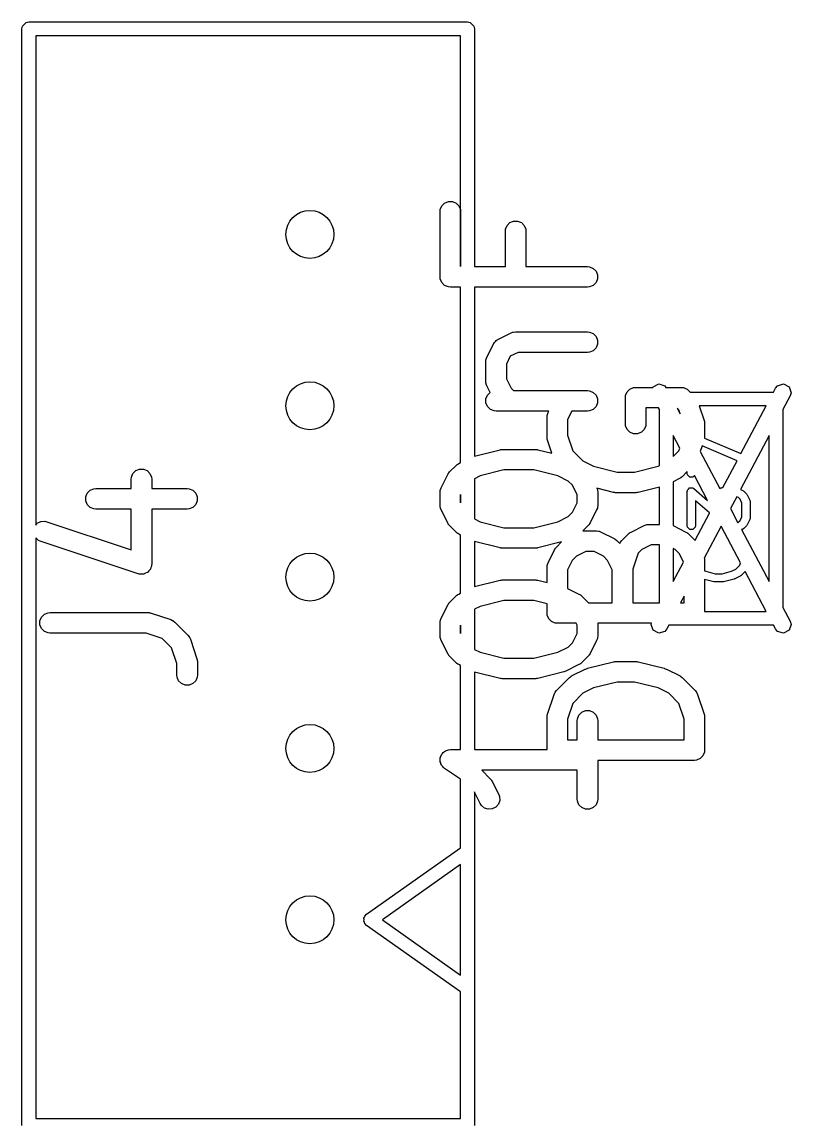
# Model space of a CAD drawing. Extents: x 4.17 to 6.89, y -6.18 to -1.34.
# Drawn here: x 5.252 to 5.4728, y -2.3806 to -2.065 of the extents above; entities that cross this region are included whole.
import ezdxf

# ---------------------------------------------------------------- set-up
doc = ezdxf.new("R2010")
doc.units = 0
doc.header["$MEASUREMENT"] = 0
doc.layers.add('BLACK', color=7, linetype='CONTINUOUS')

msp = doc.modelspace()

# ---------------------------------------------------------------- linework, layer by layer
at = {"layer": 'BLACK', "linetype": 'CONTINUOUS'}
for p, q in [((5.25197, -2.06693), (5.25212, -2.06618)), ((5.25197, -2.38189), (5.25197, -2.06693)), ((5.25212, -2.06618), (5.25318, -2.06511)), ((5.25318, -2.06511), (5.25394, -2.06496)), ((5.25394, -2.06496), (5.37992, -2.06496)), ((5.37992, -2.06496), (5.38067, -2.06511)), ((5.38067, -2.06511), (5.38174, -2.06618)), ((5.38174, -2.06618), (5.38189, -2.06693)), ((5.38189, -2.06693), (5.38189, -2.13522)), ((5.25591, -2.0689), (5.25591, -2.20946)), ((5.37795, -2.0689), (5.25591, -2.0689)), ((5.37795, -2.13522), (5.37795, -2.0689)), ((5.3721, -2.11885), (5.37254, -2.11778)), ((5.37254, -2.11778), (5.37335, -2.11697)), ((5.37335, -2.11697), (5.37442, -2.11653)), ((5.37442, -2.11653), (5.37557, -2.11653)), ((5.37557, -2.11653), (5.37663, -2.11697)), ((5.37663, -2.11697), (5.37745, -2.11778)), ((5.37745, -2.11778), (5.37789, -2.11885)), ((5.37204, -2.11942), (5.3721, -2.11885)), ((5.37204, -2.13817), (5.37204, -2.11942)), ((5.37789, -2.11885), (5.37795, -2.11942)), ((5.37795, -2.11942), (5.37795, -2.13522)), ((5.39084, -2.12447), (5.39129, -2.12341)), ((5.39129, -2.12341), (5.3921, -2.12259)), ((5.3921, -2.12259), (5.39316, -2.12215)), ((5.39316, -2.12215), (5.39432, -2.12215)), ((5.39432, -2.12215), (5.39538, -2.12259)), ((5.39538, -2.12259), (5.3962, -2.12341)), ((5.3962, -2.12341), (5.39664, -2.12447)), ((5.39079, -2.12505), (5.39084, -2.12447)), ((5.39079, -2.13522), (5.39079, -2.12505)), ((5.39664, -2.12447), (5.39669, -2.12505)), ((5.39669, -2.12505), (5.39669, -2.13522)), ((5.37795, -2.13522), (5.37795, -2.13522)), ((5.38189, -2.13522), (5.39079, -2.13522)), ((5.39669, -2.13522), (5.41436, -2.13522)), ((5.41436, -2.13522), (5.41494, -2.13527)), ((5.41494, -2.13527), (5.416, -2.13572)), ((5.416, -2.13572), (5.41682, -2.13653)), ((5.41682, -2.13653), (5.41726, -2.13759)), ((5.3721, -2.13875), (5.37204, -2.13817)), ((5.37254, -2.13981), (5.3721, -2.13875)), ((5.37335, -2.14063), (5.37254, -2.13981)), ((5.41682, -2.13981), (5.416, -2.14063)), ((5.41726, -2.13875), (5.41682, -2.13981)), ((5.41726, -2.13759), (5.41726, -2.13875)), ((5.37442, -2.14107), (5.37335, -2.14063)), ((5.37499, -2.14112), (5.37442, -2.14107)), ((5.37795, -2.14112), (5.37499, -2.14112)), ((5.37795, -2.19151), (5.37795, -2.14112)), ((5.41436, -2.14112), (5.38189, -2.14112)), ((5.38189, -2.14112), (5.38189, -2.18965)), ((5.41494, -2.14107), (5.41436, -2.14112)), ((5.416, -2.14063), (5.41494, -2.14107)), ((5.38867, -2.15615), (5.39242, -2.15428)), ((5.39242, -2.15428), (5.39296, -2.15407)), ((5.39296, -2.15407), (5.39307, -2.15406)), ((5.39307, -2.15406), (5.39316, -2.15402)), ((5.39316, -2.15402), (5.39374, -2.15397)), ((5.39374, -2.15397), (5.41436, -2.15397)), ((5.41436, -2.15397), (5.41494, -2.15402)), ((5.41494, -2.15402), (5.416, -2.15446)), ((5.416, -2.15446), (5.41682, -2.15528)), ((5.41682, -2.15528), (5.41726, -2.15634)), ((5.38548, -2.16122), (5.38735, -2.15747)), ((5.38735, -2.15747), (5.38741, -2.15738)), ((5.38741, -2.15738), (5.38743, -2.15733)), ((5.38743, -2.15733), (5.38747, -2.15727)), ((5.38747, -2.15727), (5.38766, -2.15698)), ((5.38766, -2.15698), (5.38794, -2.15674)), ((5.38794, -2.15674), (5.38818, -2.15646)), ((5.38818, -2.15646), (5.38847, -2.15628)), ((5.38847, -2.15628), (5.38853, -2.15623)), ((5.38853, -2.15623), (5.38857, -2.15621)), ((5.38857, -2.15621), (5.38867, -2.15615)), ((5.41682, -2.15856), (5.416, -2.15937)), ((5.41726, -2.15749), (5.41682, -2.15856)), ((5.41726, -2.15634), (5.41726, -2.15749)), ((5.38516, -2.16254), (5.38522, -2.16197)), ((5.38522, -2.16197), (5.38526, -2.16187)), ((5.38526, -2.16187), (5.38527, -2.16176)), ((5.38527, -2.16176), (5.38548, -2.16122)), ((5.39219, -2.16099), (5.39107, -2.16324)), ((5.39444, -2.15987), (5.39219, -2.16099)), ((5.41436, -2.15987), (5.39444, -2.15987)), ((5.41494, -2.15981), (5.41436, -2.15987)), ((5.416, -2.15937), (5.41494, -2.15981)), ((5.38516, -2.16817), (5.38516, -2.16254)), ((5.39107, -2.16324), (5.39107, -2.16747)), ((5.38522, -2.16874), (5.38516, -2.16817)), ((5.39107, -2.16747), (5.39242, -2.17017)), ((5.38526, -2.16884), (5.38522, -2.16874)), ((5.38527, -2.16895), (5.38526, -2.16884)), ((5.38548, -2.16949), (5.38527, -2.16895)), ((5.38642, -2.17139), (5.38548, -2.16949)), ((5.38566, -2.17215), (5.38642, -2.17139)), ((5.39242, -2.17017), (5.39309, -2.17084)), ((5.39309, -2.17084), (5.41436, -2.17084)), ((5.41436, -2.17084), (5.41494, -2.17089)), ((5.41494, -2.17089), (5.416, -2.17134)), ((5.416, -2.17134), (5.41682, -2.17215)), ((5.4253, -2.17228), (5.42574, -2.17121)), ((5.42574, -2.17121), (5.42656, -2.1704)), ((5.42656, -2.1704), (5.42762, -2.16996)), ((5.42762, -2.16996), (5.4282, -2.1699)), ((5.4282, -2.1699), (5.43317, -2.1699)), ((5.43317, -2.1699), (5.43322, -2.16975)), ((5.43322, -2.16975), (5.43482, -2.16891)), ((5.43482, -2.16891), (5.43655, -2.16944)), ((5.43655, -2.16944), (5.43692, -2.1699)), ((5.43692, -2.1699), (5.44132, -2.1699)), ((5.44132, -2.1699), (5.4419, -2.16996)), ((5.4419, -2.16996), (5.44234, -2.17014)), ((5.44234, -2.17014), (5.44296, -2.1704)), ((5.44296, -2.1704), (5.44341, -2.17077)), ((5.44341, -2.17077), (5.4439, -2.17126)), ((5.4439, -2.17126), (5.4678, -2.17126)), ((5.4678, -2.17126), (5.46838, -2.17015)), ((5.46838, -2.17015), (5.46897, -2.16944)), ((5.46897, -2.16944), (5.47069, -2.16891)), ((5.47069, -2.16891), (5.47229, -2.16975)), ((5.47229, -2.16975), (5.47282, -2.17148)), ((5.47282, -2.17148), (5.47256, -2.17237)), ((5.38522, -2.17321), (5.38566, -2.17215)), ((5.38522, -2.17437), (5.38522, -2.17321)), ((5.38566, -2.17543), (5.38522, -2.17437)), ((5.41682, -2.17215), (5.41726, -2.17321)), ((5.41726, -2.17437), (5.41682, -2.17543)), ((5.41726, -2.17321), (5.41726, -2.17437)), ((5.42525, -2.17285), (5.4253, -2.17228)), ((5.42525, -2.18035), (5.42525, -2.17285)), ((5.47256, -2.17237), (5.47047, -2.17631)), ((5.38648, -2.17625), (5.38566, -2.17543)), ((5.38754, -2.17669), (5.38648, -2.17625)), ((5.38812, -2.17674), (5.38754, -2.17669)), ((5.40327, -2.17674), (5.38812, -2.17674)), ((5.40275, -2.17848), (5.40281, -2.1779)), ((5.40281, -2.1779), (5.40285, -2.1778)), ((5.40285, -2.1777), (5.40306, -2.17716)), ((5.40285, -2.1778), (5.40285, -2.1777)), ((5.40306, -2.17716), (5.40327, -2.17674)), ((5.40987, -2.17674), (5.40865, -2.17917)), ((5.41436, -2.17674), (5.40987, -2.17674)), ((5.41494, -2.17669), (5.41436, -2.17674)), ((5.416, -2.17625), (5.41494, -2.17669)), ((5.41682, -2.17543), (5.416, -2.17625)), ((5.43477, -2.17581), (5.43115, -2.17581)), ((5.43115, -2.17581), (5.43115, -2.18035)), ((5.43504, -2.17631), (5.43477, -2.17581)), ((5.43504, -2.19238), (5.43504, -2.17631)), ((5.44062, -2.17632), (5.44014, -2.17585)), ((5.44014, -2.17585), (5.441, -2.17746)), ((5.441, -2.17746), (5.44062, -2.17632)), ((5.44647, -2.1752), (5.44787, -2.17942)), ((5.46572, -2.1752), (5.44647, -2.1752)), ((5.45844, -2.18893), (5.46572, -2.1752)), ((5.47047, -2.17631), (5.47047, -2.23314)), ((5.40275, -2.1841), (5.40275, -2.17848)), ((5.40865, -2.17917), (5.40865, -2.18362)), ((5.4253, -2.18093), (5.42525, -2.18035)), ((5.42574, -2.18199), (5.4253, -2.18093)), ((5.43109, -2.18093), (5.43065, -2.18199)), ((5.43115, -2.18035), (5.43109, -2.18093)), ((5.44787, -2.17942), (5.44794, -2.1797)), ((5.44794, -2.1797), (5.44797, -2.17978)), ((5.44797, -2.17978), (5.44798, -2.17988)), ((5.44798, -2.17988), (5.448, -2.17998)), ((5.448, -2.17998), (5.448, -2.18006)), ((5.448, -2.18006), (5.44802, -2.18035)), ((5.44802, -2.18035), (5.44802, -2.1841)), ((5.40278, -2.18439), (5.40275, -2.1841)), ((5.40865, -2.18362), (5.41016, -2.18813)), ((5.42656, -2.18281), (5.42574, -2.18199)), ((5.42762, -2.18325), (5.42656, -2.18281)), ((5.42877, -2.18325), (5.42762, -2.18325)), ((5.42984, -2.18281), (5.42877, -2.18325)), ((5.43065, -2.18199), (5.42984, -2.18281)), ((5.44088, -2.18734), (5.43898, -2.18375)), ((5.43898, -2.18375), (5.43898, -2.18977)), ((5.44802, -2.1841), (5.448, -2.18439)), ((5.46654, -2.18375), (5.45833, -2.19924)), ((5.46654, -2.2257), (5.46654, -2.18375)), ((5.40277, -2.18447), (5.40278, -2.18439)), ((5.4028, -2.18457), (5.40277, -2.18447)), ((5.40281, -2.18468), (5.4028, -2.18457)), ((5.40284, -2.18475), (5.40281, -2.18468)), ((5.4029, -2.18504), (5.40284, -2.18475)), ((5.40416, -2.18882), (5.4029, -2.18504)), ((5.44062, -2.18813), (5.44088, -2.18734)), ((5.44731, -2.18673), (5.44676, -2.18836)), ((5.45733, -2.19103), (5.44731, -2.18673)), ((5.448, -2.18439), (5.448, -2.18446)), ((5.448, -2.18446), (5.45844, -2.18893)), ((5.38189, -2.18965), (5.38927, -2.1878)), ((5.38927, -2.1878), (5.38937, -2.18778)), ((5.38937, -2.18778), (5.38941, -2.18777)), ((5.38941, -2.18777), (5.38963, -2.18775)), ((5.38963, -2.18775), (5.38985, -2.18771)), ((5.38985, -2.18771), (5.38989, -2.18772)), ((5.38989, -2.18772), (5.38999, -2.18771)), ((5.38999, -2.18771), (5.39936, -2.18771)), ((5.39936, -2.18771), (5.39947, -2.18772)), ((5.39947, -2.18772), (5.39951, -2.18771)), ((5.39951, -2.18771), (5.39972, -2.18775)), ((5.39972, -2.18775), (5.39994, -2.18777)), ((5.39994, -2.18777), (5.39998, -2.18778)), ((5.39998, -2.18778), (5.40008, -2.1878)), ((5.40008, -2.1878), (5.40416, -2.18882)), ((5.41016, -2.18813), (5.41307, -2.19105)), ((5.43898, -2.18977), (5.44062, -2.18813)), ((5.44676, -2.18836), (5.45236, -2.19893)), ((5.28382, -2.19465), (5.28464, -2.19383)), ((5.28464, -2.19383), (5.2857, -2.19339)), ((5.2857, -2.19339), (5.28686, -2.19339)), ((5.28686, -2.19339), (5.28792, -2.19383)), ((5.28792, -2.19383), (5.28873, -2.19465)), ((5.37478, -2.1942), (5.37665, -2.19233)), ((5.37665, -2.19233), (5.37688, -2.19214)), ((5.37688, -2.19214), (5.37693, -2.19208)), ((5.37693, -2.19208), (5.37702, -2.19202)), ((5.37702, -2.19202), (5.3771, -2.19196)), ((5.3771, -2.19196), (5.37717, -2.19193)), ((5.37717, -2.19193), (5.37742, -2.19177)), ((5.37742, -2.19177), (5.37795, -2.19151)), ((5.39035, -2.19362), (5.38352, -2.19532)), ((5.399, -2.19362), (5.39035, -2.19362)), ((5.40583, -2.19532), (5.399, -2.19362)), ((5.41307, -2.19105), (5.41611, -2.19256)), ((5.41611, -2.19256), (5.42294, -2.19427)), ((5.42784, -2.19427), (5.43467, -2.19256)), ((5.43467, -2.19256), (5.43504, -2.19238)), ((5.45329, -2.19867), (5.45733, -2.19103)), ((5.28333, -2.19629), (5.28338, -2.19571)), ((5.28333, -2.19896), (5.28333, -2.19629)), ((5.28338, -2.19571), (5.28382, -2.19465)), ((5.28873, -2.19465), (5.28917, -2.19571)), ((5.28917, -2.19571), (5.28923, -2.19629)), ((5.28923, -2.19629), (5.28923, -2.19896)), ((5.37235, -2.19872), (5.37423, -2.19497)), ((5.37423, -2.19497), (5.37438, -2.19472)), ((5.37438, -2.19472), (5.37441, -2.19465)), ((5.37441, -2.19465), (5.37448, -2.19457)), ((5.37448, -2.19457), (5.37453, -2.19448)), ((5.37453, -2.19448), (5.37459, -2.19443)), ((5.37459, -2.19443), (5.37478, -2.1942)), ((5.38352, -2.19532), (5.38189, -2.19614)), ((5.38189, -2.19614), (5.38189, -2.20768)), ((5.40886, -2.19684), (5.40583, -2.19532)), ((5.41006, -2.19804), (5.40886, -2.19684)), ((5.42294, -2.19427), (5.42784, -2.19427)), ((5.44077, -2.19612), (5.43898, -2.19701)), ((5.43898, -2.19701), (5.43898, -2.20962)), ((5.44102, -2.19596), (5.44077, -2.19612)), ((5.44109, -2.19593), (5.44102, -2.19596)), ((5.44117, -2.19586), (5.44109, -2.19593)), ((5.44126, -2.19581), (5.44117, -2.19586)), ((5.44131, -2.19575), (5.44126, -2.19581)), ((5.44154, -2.19556), (5.44131, -2.19575)), ((5.44299, -2.19411), (5.44154, -2.19556)), ((5.44299, -2.1946), (5.44299, -2.19411)), ((5.44308, -2.19505), (5.44299, -2.1946)), ((5.44372, -2.19569), (5.44308, -2.19505)), ((5.44462, -2.19569), (5.44372, -2.19569)), ((5.44507, -2.19525), (5.44462, -2.19569)), ((5.44883, -2.20236), (5.44507, -2.19525)), ((5.2707, -2.20027), (5.27152, -2.19946)), ((5.27152, -2.19946), (5.27258, -2.19902)), ((5.27258, -2.19902), (5.27316, -2.19896)), ((5.27316, -2.19896), (5.28333, -2.19896)), ((5.28923, -2.19896), (5.2994, -2.19896)), ((5.2994, -2.19896), (5.29998, -2.19902)), ((5.29998, -2.19902), (5.30104, -2.19946)), ((5.30104, -2.19946), (5.30186, -2.20027)), ((5.37204, -2.20004), (5.3721, -2.19946)), ((5.37204, -2.20379), (5.37204, -2.20004)), ((5.3721, -2.19946), (5.37214, -2.19936)), ((5.37214, -2.19926), (5.37235, -2.19872)), ((5.37214, -2.19936), (5.37214, -2.19926)), ((5.41141, -2.20073), (5.41006, -2.19804)), ((5.42186, -2.20009), (5.41707, -2.19889)), ((5.41707, -2.19889), (5.41721, -2.19926)), ((5.41721, -2.19926), (5.41722, -2.19936)), ((5.41722, -2.19936), (5.41726, -2.19946)), ((5.41726, -2.19946), (5.41732, -2.20004)), ((5.41732, -2.20004), (5.41732, -2.20379)), ((5.42196, -2.2001), (5.42186, -2.20009)), ((5.422, -2.20012), (5.42196, -2.2001)), ((5.42222, -2.20014), (5.422, -2.20012)), ((5.42243, -2.20017), (5.42222, -2.20014)), ((5.42247, -2.20017), (5.42243, -2.20017)), ((5.42257, -2.20018), (5.42247, -2.20017)), ((5.4283, -2.20017), (5.4282, -2.20018)), ((5.42834, -2.20017), (5.4283, -2.20017)), ((5.42856, -2.20014), (5.42834, -2.20017)), ((5.42877, -2.20012), (5.42856, -2.20014)), ((5.42881, -2.2001), (5.42877, -2.20012)), ((5.42891, -2.20009), (5.42881, -2.2001)), ((5.43504, -2.19856), (5.42891, -2.20009)), ((5.43504, -2.20927), (5.43504, -2.19856)), ((5.44299, -2.19985), (5.44305, -2.19952)), ((5.44299, -2.2096), (5.44299, -2.19985)), ((5.44305, -2.19947), (5.44307, -2.19945)), ((5.44305, -2.19952), (5.44305, -2.19947)), ((5.44307, -2.19945), (5.44308, -2.1994)), ((5.44308, -2.1994), (5.44337, -2.1991)), ((5.44337, -2.1991), (5.44365, -2.19879)), ((5.44365, -2.19879), (5.44369, -2.19879)), ((5.44369, -2.19879), (5.44372, -2.19876)), ((5.44372, -2.19876), (5.44413, -2.19876)), ((5.44413, -2.19876), (5.44455, -2.19873)), ((5.44455, -2.19873), (5.4446, -2.19876)), ((5.4446, -2.19876), (5.44462, -2.19876)), ((5.44462, -2.19876), (5.44466, -2.19879)), ((5.44466, -2.19879), (5.44495, -2.19896)), ((5.44495, -2.19896), (5.44883, -2.20236)), ((5.45236, -2.19893), (5.45264, -2.19879)), ((5.45264, -2.19879), (5.4527, -2.19878)), ((5.4527, -2.19878), (5.45272, -2.19876)), ((5.45272, -2.19876), (5.4529, -2.19872)), ((5.4529, -2.19872), (5.45309, -2.19867)), ((5.45309, -2.19867), (5.45311, -2.19868)), ((5.45311, -2.19868), (5.45317, -2.19867)), ((5.45317, -2.19867), (5.45329, -2.19867)), ((5.45833, -2.19924), (5.45895, -2.19954)), ((5.45895, -2.19954), (5.4591, -2.19966)), ((5.4591, -2.19966), (5.45925, -2.19976)), ((5.45925, -2.19976), (5.46, -2.20051)), ((5.27026, -2.20134), (5.2707, -2.20027)), ((5.27026, -2.20249), (5.27026, -2.20134)), ((5.2707, -2.20355), (5.27026, -2.20249)), ((5.30186, -2.20027), (5.3023, -2.20134)), ((5.3023, -2.20249), (5.30186, -2.20355)), ((5.3023, -2.20134), (5.3023, -2.20249)), ((5.37795, -2.2031), (5.37795, -2.20072)), ((5.37795, -2.20072), (5.37795, -2.20073)), ((5.37795, -2.20073), (5.37795, -2.20309)), ((5.37795, -2.20309), (5.37795, -2.2031)), ((5.41006, -2.20579), (5.41141, -2.20309)), ((5.41141, -2.20309), (5.41141, -2.20073)), ((5.4282, -2.20018), (5.42257, -2.20018)), ((5.44939, -2.20599), (5.44535, -2.20245)), ((5.44535, -2.20245), (5.44535, -2.2096)), ((5.45723, -2.20133), (5.45543, -2.20472)), ((5.45772, -2.20157), (5.45723, -2.20133)), ((5.4582, -2.20205), (5.45772, -2.20157)), ((5.45874, -2.20313), (5.4582, -2.20205)), ((5.45874, -2.20707), (5.45874, -2.20313)), ((5.46, -2.20051), (5.46011, -2.20067)), ((5.46011, -2.20067), (5.46022, -2.20082)), ((5.46022, -2.20082), (5.46097, -2.20232)), ((5.46097, -2.20232), (5.46099, -2.20238)), ((5.46099, -2.20238), (5.46101, -2.2024)), ((5.46101, -2.2024), (5.46105, -2.20258)), ((5.46105, -2.20258), (5.4611, -2.20277)), ((5.4611, -2.20277), (5.46109, -2.20279)), ((5.46109, -2.20279), (5.4611, -2.20285)), ((5.4611, -2.20285), (5.4611, -2.20735)), ((5.27152, -2.20437), (5.2707, -2.20355)), ((5.27258, -2.20481), (5.27152, -2.20437)), ((5.27316, -2.20486), (5.27258, -2.20481)), ((5.28333, -2.20486), (5.27316, -2.20486)), ((5.28333, -2.21656), (5.28333, -2.20486)), ((5.2994, -2.20486), (5.28923, -2.20486)), ((5.28923, -2.20486), (5.28923, -2.22066)), ((5.29998, -2.20481), (5.2994, -2.20486)), ((5.30104, -2.20437), (5.29998, -2.20481)), ((5.30186, -2.20355), (5.30104, -2.20437)), ((5.3721, -2.20436), (5.37204, -2.20379)), ((5.37214, -2.20446), (5.3721, -2.20436)), ((5.37214, -2.20457), (5.37214, -2.20446)), ((5.37235, -2.20511), (5.37214, -2.20457)), ((5.37423, -2.20886), (5.37235, -2.20511)), ((5.40886, -2.20698), (5.41006, -2.20579)), ((5.417, -2.20511), (5.41513, -2.20886)), ((5.41721, -2.20457), (5.417, -2.20511)), ((5.41722, -2.20446), (5.41721, -2.20457)), ((5.41726, -2.20436), (5.41722, -2.20446)), ((5.41732, -2.20379), (5.41726, -2.20436)), ((5.4453, -2.21376), (5.44941, -2.206)), ((5.44941, -2.206), (5.44939, -2.20599)), ((5.45543, -2.20472), (5.45757, -2.20878)), ((5.25591, -2.20946), (5.25635, -2.20895)), ((5.25635, -2.20895), (5.25738, -2.20844)), ((5.25738, -2.20844), (5.25853, -2.20836)), ((5.25853, -2.20836), (5.25909, -2.20848)), ((5.25909, -2.20848), (5.28333, -2.21656)), ((5.37438, -2.20911), (5.37423, -2.20886)), ((5.37441, -2.20918), (5.37438, -2.20911)), ((5.37448, -2.20926), (5.37441, -2.20918)), ((5.37453, -2.20935), (5.37448, -2.20926)), ((5.37459, -2.2094), (5.37453, -2.20935)), ((5.37478, -2.20962), (5.37459, -2.2094)), ((5.37665, -2.2115), (5.37478, -2.20962)), ((5.38189, -2.20768), (5.38352, -2.2085)), ((5.38352, -2.2085), (5.39035, -2.21021)), ((5.399, -2.21021), (5.40583, -2.2085)), ((5.40583, -2.2085), (5.40886, -2.20698)), ((5.41458, -2.20962), (5.41304, -2.21116)), ((5.41476, -2.2094), (5.41458, -2.20962)), ((5.41482, -2.20935), (5.41476, -2.2094)), ((5.41488, -2.20926), (5.41482, -2.20935)), ((5.41494, -2.20918), (5.41488, -2.20926)), ((5.41497, -2.20911), (5.41494, -2.20918)), ((5.41513, -2.20886), (5.41497, -2.20911)), ((5.42688, -2.21146), (5.43063, -2.20958)), ((5.43063, -2.20958), (5.43117, -2.20938)), ((5.43117, -2.20938), (5.43127, -2.20937)), ((5.43127, -2.20937), (5.43137, -2.20933)), ((5.43137, -2.20933), (5.43195, -2.20927)), ((5.43195, -2.20927), (5.43504, -2.20927)), ((5.43898, -2.20962), (5.44264, -2.21146)), ((5.44308, -2.21005), (5.44299, -2.2096)), ((5.44535, -2.2096), (5.44526, -2.21005)), ((5.45757, -2.20878), (5.45758, -2.20876)), ((5.45758, -2.20876), (5.4582, -2.20815)), ((5.4582, -2.20815), (5.45874, -2.20707)), ((5.46011, -2.20953), (5.46, -2.20968)), ((5.46022, -2.20938), (5.46011, -2.20953)), ((5.46097, -2.20788), (5.46022, -2.20938)), ((5.46099, -2.20782), (5.46097, -2.20788)), ((5.46101, -2.2078), (5.46099, -2.20782)), ((5.46105, -2.20762), (5.46101, -2.2078)), ((5.4611, -2.20743), (5.46105, -2.20762)), ((5.4611, -2.20735), (5.46109, -2.20741)), ((5.46109, -2.20741), (5.4611, -2.20743)), ((5.37688, -2.21168), (5.37665, -2.2115)), ((5.37693, -2.21174), (5.37688, -2.21168)), ((5.37702, -2.2118), (5.37693, -2.21174)), ((5.3771, -2.21187), (5.37702, -2.2118)), ((5.37717, -2.2119), (5.3771, -2.21187)), ((5.37742, -2.21205), (5.37717, -2.2119)), ((5.37795, -2.21232), (5.37742, -2.21205)), ((5.37795, -2.229), (5.37795, -2.21232)), ((5.39035, -2.21021), (5.399, -2.21021)), ((5.41304, -2.21116), (5.4132, -2.21115)), ((5.4132, -2.21115), (5.41695, -2.21115)), ((5.41695, -2.21115), (5.41753, -2.2112)), ((5.41753, -2.2112), (5.41762, -2.21124)), ((5.41762, -2.21124), (5.41773, -2.21125)), ((5.41773, -2.21125), (5.41827, -2.21146)), ((5.41827, -2.21146), (5.42202, -2.21333)), ((5.42424, -2.21389), (5.42611, -2.21201)), ((5.42611, -2.21201), (5.42634, -2.21182)), ((5.42634, -2.21182), (5.42639, -2.21177)), ((5.42639, -2.21177), (5.42648, -2.21171)), ((5.42648, -2.21171), (5.42656, -2.21164)), ((5.42656, -2.21164), (5.42663, -2.21161)), ((5.42663, -2.21161), (5.42688, -2.21146)), ((5.44264, -2.21146), (5.44289, -2.21161)), ((5.44289, -2.21161), (5.44296, -2.21164)), ((5.44296, -2.21164), (5.44304, -2.21171)), ((5.44304, -2.21171), (5.44313, -2.21177)), ((5.44372, -2.21069), (5.44308, -2.21005)), ((5.44313, -2.21177), (5.44318, -2.21182)), ((5.44318, -2.21182), (5.44341, -2.21201)), ((5.44341, -2.21201), (5.44518, -2.21378)), ((5.44462, -2.21069), (5.44372, -2.21069)), ((5.44526, -2.21005), (5.44462, -2.21069)), ((5.45276, -2.20977), (5.44791, -2.21892)), ((5.45835, -2.22033), (5.45276, -2.20977)), ((5.45887, -2.21069), (5.45859, -2.21069)), ((5.45859, -2.21069), (5.46654, -2.2257)), ((5.45925, -2.21043), (5.45887, -2.21069)), ((5.46, -2.20968), (5.45925, -2.21043)), ((5.2567, -2.21385), (5.25591, -2.21317)), ((5.25591, -2.21317), (5.25591, -2.37992)), ((5.25722, -2.21409), (5.2567, -2.21385)), ((5.28535, -2.22346), (5.25722, -2.21409)), ((5.38927, -2.21603), (5.38189, -2.21418)), ((5.38189, -2.21418), (5.38189, -2.22714)), ((5.40694, -2.21431), (5.40008, -2.21603)), ((5.4053, -2.21599), (5.40549, -2.21576)), ((5.40549, -2.21576), (5.40694, -2.21431)), ((5.42202, -2.21333), (5.42227, -2.21349)), ((5.42227, -2.21349), (5.42234, -2.21352)), ((5.42234, -2.21352), (5.42242, -2.21358)), ((5.42242, -2.21358), (5.42251, -2.21364)), ((5.42251, -2.21364), (5.42256, -2.2137)), ((5.42256, -2.2137), (5.42279, -2.21389)), ((5.42279, -2.21389), (5.42365, -2.21475)), ((5.42365, -2.21475), (5.42376, -2.21451)), ((5.42376, -2.21451), (5.42383, -2.21443)), ((5.42383, -2.21443), (5.42387, -2.21433)), ((5.42387, -2.21433), (5.42424, -2.21389)), ((5.43265, -2.21518), (5.42995, -2.21652)), ((5.43504, -2.21518), (5.43265, -2.21518)), ((5.43504, -2.23177), (5.43504, -2.21518)), ((5.44518, -2.21378), (5.44522, -2.21376)), ((5.44522, -2.21376), (5.4453, -2.21376)), ((5.38937, -2.21604), (5.38927, -2.21603)), ((5.38941, -2.21606), (5.38937, -2.21604)), ((5.38963, -2.21608), (5.38941, -2.21606)), ((5.38985, -2.21611), (5.38963, -2.21608)), ((5.38989, -2.2161), (5.38985, -2.21611)), ((5.38999, -2.21611), (5.38989, -2.2161)), ((5.39936, -2.21611), (5.38999, -2.21611)), ((5.39947, -2.2161), (5.39936, -2.21611)), ((5.39951, -2.21611), (5.39947, -2.2161)), ((5.39972, -2.21608), (5.39951, -2.21611)), ((5.39994, -2.21606), (5.39972, -2.21608)), ((5.39998, -2.21604), (5.39994, -2.21606)), ((5.40008, -2.21603), (5.39998, -2.21604)), ((5.40306, -2.22028), (5.40494, -2.21653)), ((5.40494, -2.21653), (5.40509, -2.21628)), ((5.40509, -2.21628), (5.40512, -2.21621)), ((5.40512, -2.21621), (5.40519, -2.21613)), ((5.40519, -2.21613), (5.40524, -2.21604)), ((5.40524, -2.21604), (5.4053, -2.21599)), ((5.4112, -2.2184), (5.41, -2.2196)), ((5.4139, -2.21705), (5.4112, -2.2184)), ((5.41625, -2.21705), (5.4139, -2.21705)), ((5.41895, -2.2184), (5.41625, -2.21705)), ((5.42015, -2.2196), (5.41895, -2.2184)), ((5.4289, -2.21757), (5.4274, -2.22208)), ((5.42995, -2.21652), (5.4289, -2.21757)), ((5.43957, -2.21652), (5.43898, -2.21623)), ((5.43898, -2.21623), (5.43898, -2.2257)), ((5.44077, -2.21772), (5.43957, -2.21652)), ((5.44195, -2.22008), (5.44077, -2.21772)), ((5.44791, -2.21892), (5.44792, -2.21894)), ((5.44792, -2.21894), (5.44793, -2.21905)), ((5.44793, -2.21905), (5.44797, -2.21915)), ((5.28877, -2.2222), (5.28873, -2.2223)), ((5.28884, -2.22212), (5.28877, -2.2222)), ((5.28899, -2.22167), (5.28884, -2.22212)), ((5.28917, -2.22124), (5.28899, -2.22167)), ((5.28919, -2.22109), (5.28917, -2.22124)), ((5.28921, -2.22103), (5.28919, -2.22109)), ((5.28923, -2.22066), (5.2892, -2.22095)), ((5.2892, -2.22095), (5.28921, -2.22103)), ((5.40275, -2.2216), (5.40281, -2.22102)), ((5.40275, -2.22596), (5.40275, -2.2216)), ((5.40281, -2.22102), (5.40285, -2.22092)), ((5.40285, -2.22082), (5.40306, -2.22028)), ((5.40285, -2.22092), (5.40285, -2.22082)), ((5.41, -2.2196), (5.40865, -2.22229)), ((5.4215, -2.22229), (5.42015, -2.2196)), ((5.4274, -2.22208), (5.4274, -2.23177)), ((5.43898, -2.2257), (5.44195, -2.22008)), ((5.44797, -2.21915), (5.44802, -2.21972)), ((5.44802, -2.21972), (5.44802, -2.22258)), ((5.45576, -2.22273), (5.45697, -2.22213)), ((5.45697, -2.22213), (5.45814, -2.22096)), ((5.45814, -2.22096), (5.45835, -2.22033)), ((5.28563, -2.22353), (5.28535, -2.22346)), ((5.2857, -2.22356), (5.28563, -2.22353)), ((5.28576, -2.22356), (5.2857, -2.22356)), ((5.28591, -2.22359), (5.28576, -2.22356)), ((5.28638, -2.22356), (5.28591, -2.22359)), ((5.28686, -2.22356), (5.28638, -2.22356)), ((5.28695, -2.22352), (5.28686, -2.22356)), ((5.28706, -2.22351), (5.28695, -2.22352)), ((5.28748, -2.2233), (5.28706, -2.22351)), ((5.28792, -2.22311), (5.28748, -2.2233)), ((5.28799, -2.22304), (5.28792, -2.22311)), ((5.28809, -2.22299), (5.28799, -2.22304)), ((5.2884, -2.22264), (5.28809, -2.22299)), ((5.28873, -2.2223), (5.2884, -2.22264)), ((5.38189, -2.22714), (5.38927, -2.22529)), ((5.38927, -2.22529), (5.38937, -2.22528)), ((5.38937, -2.22528), (5.38941, -2.22526)), ((5.38941, -2.22526), (5.38963, -2.22524)), ((5.38963, -2.22524), (5.38985, -2.22521)), ((5.38985, -2.22521), (5.38989, -2.22522)), ((5.38989, -2.22522), (5.38999, -2.22521)), ((5.38999, -2.22521), (5.39936, -2.22521)), ((5.39936, -2.22521), (5.39947, -2.22522)), ((5.39947, -2.22522), (5.39951, -2.22521)), ((5.39951, -2.22521), (5.39972, -2.22524)), ((5.39972, -2.22524), (5.39994, -2.22526)), ((5.39994, -2.22526), (5.39998, -2.22528)), ((5.39998, -2.22528), (5.40008, -2.22529)), ((5.40008, -2.22529), (5.40275, -2.22596)), ((5.40865, -2.22229), (5.40865, -2.22763)), ((5.4215, -2.23177), (5.4215, -2.22229)), ((5.44802, -2.22258), (5.44833, -2.22273)), ((5.45063, -2.22574), (5.44802, -2.22509)), ((5.44802, -2.22509), (5.44802, -2.23425)), ((5.44833, -2.22273), (5.45106, -2.22342)), ((5.45106, -2.22342), (5.45302, -2.22342)), ((5.45302, -2.22342), (5.45576, -2.22273)), ((5.45646, -2.22499), (5.45346, -2.22574)), ((5.45657, -2.22494), (5.45646, -2.22499)), ((5.4567, -2.2249), (5.45657, -2.22494)), ((5.4582, -2.22415), (5.4567, -2.2249)), ((5.45835, -2.22404), (5.4582, -2.22415)), ((5.4585, -2.22393), (5.45835, -2.22404)), ((5.45965, -2.22279), (5.4585, -2.22393)), ((5.46572, -2.23425), (5.45965, -2.22279)), ((5.40865, -2.22763), (5.41193, -2.22927)), ((5.45078, -2.22575), (5.45063, -2.22574)), ((5.45092, -2.22578), (5.45078, -2.22575)), ((5.45317, -2.22578), (5.45092, -2.22578)), ((5.45331, -2.22575), (5.45317, -2.22578)), ((5.45346, -2.22574), (5.45331, -2.22575)), ((5.37459, -2.23192), (5.37478, -2.2317)), ((5.37478, -2.2317), (5.37665, -2.22982)), ((5.37665, -2.22982), (5.37688, -2.22963)), ((5.37688, -2.22963), (5.37693, -2.22958)), ((5.37693, -2.22958), (5.37702, -2.22952)), ((5.37702, -2.22952), (5.3771, -2.22945)), ((5.3771, -2.22945), (5.37717, -2.22942)), ((5.37717, -2.22942), (5.37742, -2.22927)), ((5.37742, -2.22927), (5.37795, -2.229)), ((5.39035, -2.23111), (5.38352, -2.23282)), ((5.399, -2.23111), (5.39035, -2.23111)), ((5.40275, -2.23205), (5.399, -2.23111)), ((5.41193, -2.22927), (5.41218, -2.22942)), ((5.41218, -2.22942), (5.41225, -2.22945)), ((5.41225, -2.22945), (5.41233, -2.22952)), ((5.41233, -2.22952), (5.41242, -2.22958)), ((5.41242, -2.22958), (5.41247, -2.22963)), ((5.41247, -2.22963), (5.4127, -2.22982)), ((5.4127, -2.22982), (5.41458, -2.2317)), ((5.41458, -2.2317), (5.41464, -2.23177)), ((5.44212, -2.22987), (5.44111, -2.23177)), ((5.44212, -2.23177), (5.44212, -2.22987)), ((5.25839, -2.23508), (5.25946, -2.23464)), ((5.25946, -2.23464), (5.26003, -2.23458)), ((5.26003, -2.23458), (5.28815, -2.23458)), ((5.28815, -2.23458), (5.28845, -2.23461)), ((5.28845, -2.23461), (5.28852, -2.2346)), ((5.28852, -2.2346), (5.28863, -2.23463)), ((5.28863, -2.23463), (5.28873, -2.23464)), ((5.28873, -2.23464), (5.2888, -2.23467)), ((5.2888, -2.23467), (5.28909, -2.23473)), ((5.28909, -2.23473), (5.29471, -2.23661)), ((5.37235, -2.23621), (5.37423, -2.23246)), ((5.37423, -2.23246), (5.37438, -2.23221)), ((5.37438, -2.23221), (5.37441, -2.23214)), ((5.37441, -2.23214), (5.37448, -2.23206)), ((5.37448, -2.23206), (5.37453, -2.23197)), ((5.37453, -2.23197), (5.37459, -2.23192)), ((5.38352, -2.23282), (5.38189, -2.23364)), ((5.38189, -2.23364), (5.38189, -2.24518)), ((5.40275, -2.23472), (5.40275, -2.23205)), ((5.40281, -2.2353), (5.40275, -2.23472)), ((5.41464, -2.23177), (5.4215, -2.23177)), ((5.4274, -2.23177), (5.43504, -2.23177)), ((5.44111, -2.23177), (5.44212, -2.23177)), ((5.44802, -2.23425), (5.46572, -2.23425)), ((5.47047, -2.23314), (5.47256, -2.23708)), ((5.25714, -2.23696), (5.25758, -2.23589)), ((5.25714, -2.23811), (5.25714, -2.23696)), ((5.25758, -2.23589), (5.25839, -2.23508)), ((5.29471, -2.23661), (5.29524, -2.23684)), ((5.29524, -2.23684), (5.29532, -2.23691)), ((5.29532, -2.23691), (5.29542, -2.23695)), ((5.29542, -2.23695), (5.29587, -2.23732)), ((5.29587, -2.23732), (5.29962, -2.24107)), ((5.37204, -2.23753), (5.3721, -2.23696)), ((5.37204, -2.24128), (5.37204, -2.23753)), ((5.3721, -2.23696), (5.37214, -2.23686)), ((5.37214, -2.23675), (5.37235, -2.23621)), ((5.37214, -2.23686), (5.37214, -2.23675)), ((5.40325, -2.23636), (5.40281, -2.2353)), ((5.40406, -2.23718), (5.40325, -2.23636)), ((5.40513, -2.23762), (5.40406, -2.23718)), ((5.4057, -2.23767), (5.40513, -2.23762)), ((5.41113, -2.23767), (5.4057, -2.23767)), ((5.41141, -2.23823), (5.41113, -2.23767)), ((5.43278, -2.23767), (5.41732, -2.23767)), ((5.41732, -2.23767), (5.41732, -2.24128)), ((5.43269, -2.23797), (5.43278, -2.23767)), ((5.43322, -2.23969), (5.43269, -2.23797)), ((5.47282, -2.23797), (5.47229, -2.23969)), ((5.47256, -2.23708), (5.47282, -2.23797)), ((5.25758, -2.23917), (5.25714, -2.23811)), ((5.25839, -2.23999), (5.25758, -2.23917)), ((5.25946, -2.24043), (5.25839, -2.23999)), ((5.26003, -2.24049), (5.25946, -2.24043)), ((5.28767, -2.24049), (5.26003, -2.24049)), ((5.29218, -2.24199), (5.28767, -2.24049)), ((5.29962, -2.24107), (5.29998, -2.24152)), ((5.37795, -2.2406), (5.37795, -2.23822)), ((5.37795, -2.23822), (5.37795, -2.23823)), ((5.37795, -2.23823), (5.37795, -2.24059)), ((5.37795, -2.24059), (5.37795, -2.2406)), ((5.41006, -2.24328), (5.41141, -2.24059)), ((5.41141, -2.24059), (5.41141, -2.23823)), ((5.43482, -2.24054), (5.43322, -2.23969)), ((5.43655, -2.24001), (5.43482, -2.24054)), ((5.43713, -2.23929), (5.43655, -2.24001)), ((5.43771, -2.23819), (5.43713, -2.23929)), ((5.4678, -2.23819), (5.43771, -2.23819)), ((5.46838, -2.23929), (5.4678, -2.23819)), ((5.46897, -2.24001), (5.46838, -2.23929)), ((5.47069, -2.24054), (5.46897, -2.24001)), ((5.47229, -2.23969), (5.47069, -2.24054)), ((5.29495, -2.24475), (5.29218, -2.24199)), ((5.29998, -2.24152), (5.30002, -2.24161)), ((5.30002, -2.24161), (5.30009, -2.24169)), ((5.30009, -2.24169), (5.30033, -2.24222)), ((5.30033, -2.24222), (5.3022, -2.24785)), ((5.3721, -2.24186), (5.37204, -2.24128)), ((5.37214, -2.24196), (5.3721, -2.24186)), ((5.37214, -2.24206), (5.37214, -2.24196)), ((5.37235, -2.2426), (5.37214, -2.24206)), ((5.37423, -2.24635), (5.37235, -2.2426)), ((5.40886, -2.24448), (5.41006, -2.24328)), ((5.417, -2.2426), (5.41513, -2.24635)), ((5.41721, -2.24206), (5.417, -2.2426)), ((5.41722, -2.24196), (5.41721, -2.24206)), ((5.41726, -2.24186), (5.41722, -2.24196)), ((5.41732, -2.24128), (5.41726, -2.24186)), ((5.29645, -2.24926), (5.29495, -2.24475)), ((5.37438, -2.2466), (5.37423, -2.24635)), ((5.37441, -2.24667), (5.37438, -2.2466)), ((5.37448, -2.24675), (5.37441, -2.24667)), ((5.37453, -2.24684), (5.37448, -2.24675)), ((5.37459, -2.24689), (5.37453, -2.24684)), ((5.37478, -2.24712), (5.37459, -2.24689)), ((5.37665, -2.24899), (5.37478, -2.24712)), ((5.38189, -2.24518), (5.38352, -2.246)), ((5.38352, -2.246), (5.39035, -2.2477)), ((5.399, -2.2477), (5.40583, -2.246)), ((5.40583, -2.246), (5.40886, -2.24448)), ((5.41458, -2.24712), (5.4127, -2.24899)), ((5.41476, -2.24689), (5.41458, -2.24712)), ((5.41482, -2.24684), (5.41476, -2.24689)), ((5.41488, -2.24675), (5.41482, -2.24684)), ((5.41494, -2.24667), (5.41488, -2.24675)), ((5.41497, -2.2466), (5.41494, -2.24667)), ((5.41513, -2.24635), (5.41497, -2.2466)), ((5.29645, -2.25253), (5.29645, -2.24926)), ((5.3022, -2.24785), (5.30227, -2.24813)), ((5.30227, -2.24813), (5.3023, -2.24821)), ((5.3023, -2.24821), (5.30231, -2.24831)), ((5.30231, -2.24831), (5.30233, -2.24841)), ((5.30233, -2.24841), (5.30233, -2.24849)), ((5.30233, -2.24849), (5.30236, -2.24878)), ((5.30236, -2.24878), (5.30236, -2.25253)), ((5.37688, -2.24918), (5.37665, -2.24899)), ((5.37693, -2.24924), (5.37688, -2.24918)), ((5.37702, -2.2493), (5.37693, -2.24924)), ((5.3771, -2.24936), (5.37702, -2.2493)), ((5.37717, -2.24939), (5.3771, -2.24936)), ((5.37742, -2.24955), (5.37717, -2.24939)), ((5.37795, -2.24981), (5.37742, -2.24955)), ((5.37795, -2.27395), (5.37795, -2.24981)), ((5.39035, -2.2477), (5.399, -2.2477)), ((5.41193, -2.24955), (5.40818, -2.25142)), ((5.41218, -2.24939), (5.41193, -2.24955)), ((5.41225, -2.24936), (5.41218, -2.24939)), ((5.41233, -2.2493), (5.41225, -2.24936)), ((5.41242, -2.24924), (5.41233, -2.2493)), ((5.41247, -2.24918), (5.41242, -2.24924)), ((5.4127, -2.24899), (5.41247, -2.24918)), ((5.41406, -2.25071), (5.4143, -2.25062)), ((5.4143, -2.25062), (5.41432, -2.25062)), ((5.41432, -2.25062), (5.41436, -2.2506)), ((5.41436, -2.2506), (5.42186, -2.24873)), ((5.42186, -2.24873), (5.42196, -2.24871)), ((5.42196, -2.24871), (5.422, -2.2487)), ((5.422, -2.2487), (5.42222, -2.24868)), ((5.42222, -2.24868), (5.42243, -2.24864)), ((5.42243, -2.24864), (5.42247, -2.24865)), ((5.42247, -2.24865), (5.42257, -2.24864)), ((5.42257, -2.24864), (5.4282, -2.24864)), ((5.4282, -2.24864), (5.4283, -2.24865)), ((5.4283, -2.24865), (5.42834, -2.24864)), ((5.42834, -2.24864), (5.42856, -2.24868)), ((5.42856, -2.24868), (5.42877, -2.2487)), ((5.42877, -2.2487), (5.42881, -2.24871)), ((5.42881, -2.24871), (5.42891, -2.24873)), ((5.42891, -2.24873), (5.43641, -2.2506)), ((5.43641, -2.2506), (5.43646, -2.25062)), ((5.43646, -2.25062), (5.43648, -2.25062)), ((5.43648, -2.25062), (5.43672, -2.25071)), ((5.29651, -2.25311), (5.29645, -2.25253)), ((5.29695, -2.25417), (5.29651, -2.25311)), ((5.3023, -2.25311), (5.30186, -2.25417)), ((5.30236, -2.25253), (5.3023, -2.25311)), ((5.38927, -2.25352), (5.38189, -2.25167)), ((5.38189, -2.25167), (5.38189, -2.27395)), ((5.38937, -2.25354), (5.38927, -2.25352)), ((5.38941, -2.25355), (5.38937, -2.25354)), ((5.38963, -2.25357), (5.38941, -2.25355)), ((5.38985, -2.25361), (5.38963, -2.25357)), ((5.38989, -2.2536), (5.38985, -2.25361)), ((5.38999, -2.25361), (5.38989, -2.2536)), ((5.39936, -2.25361), (5.38999, -2.25361)), ((5.39947, -2.2536), (5.39936, -2.25361)), ((5.39951, -2.25361), (5.39947, -2.2536)), ((5.39972, -2.25357), (5.39951, -2.25361)), ((5.39994, -2.25355), (5.39972, -2.25357)), ((5.39998, -2.25354), (5.39994, -2.25355)), ((5.40008, -2.25352), (5.39998, -2.25354)), ((5.40758, -2.25165), (5.40008, -2.25352)), ((5.40549, -2.257), (5.40924, -2.25326)), ((5.40762, -2.25163), (5.40758, -2.25165)), ((5.40764, -2.25163), (5.40762, -2.25163)), ((5.40788, -2.25154), (5.40764, -2.25163)), ((5.40813, -2.25145), (5.40788, -2.25154)), ((5.40814, -2.25144), (5.40813, -2.25145)), ((5.40818, -2.25142), (5.40814, -2.25144)), ((5.40924, -2.25326), (5.40946, -2.25307)), ((5.40946, -2.25307), (5.40952, -2.25301)), ((5.40952, -2.25301), (5.4096, -2.25295)), ((5.4096, -2.25295), (5.40969, -2.25289)), ((5.40969, -2.25289), (5.40976, -2.25286)), ((5.40976, -2.25286), (5.41001, -2.2527)), ((5.41001, -2.2527), (5.41375, -2.25083)), ((5.41375, -2.25083), (5.4138, -2.25081)), ((5.4138, -2.25081), (5.41381, -2.2508)), ((5.41381, -2.2508), (5.41406, -2.25071)), ((5.43672, -2.25071), (5.43696, -2.2508)), ((5.43696, -2.2508), (5.43698, -2.25081)), ((5.43698, -2.25081), (5.43702, -2.25083)), ((5.43702, -2.25083), (5.44077, -2.2527)), ((5.44077, -2.2527), (5.44102, -2.25286)), ((5.44102, -2.25286), (5.44109, -2.25289)), ((5.44109, -2.25289), (5.44117, -2.25295)), ((5.44117, -2.25295), (5.44126, -2.25301)), ((5.44126, -2.25301), (5.44131, -2.25307)), ((5.44131, -2.25307), (5.44154, -2.25326)), ((5.44154, -2.25326), (5.44528, -2.257)), ((5.29776, -2.25499), (5.29695, -2.25417)), ((5.29883, -2.25543), (5.29776, -2.25499)), ((5.29998, -2.25543), (5.29883, -2.25543)), ((5.30104, -2.25499), (5.29998, -2.25543)), ((5.30186, -2.25417), (5.30104, -2.25499)), ((5.41611, -2.25625), (5.41307, -2.25777)), ((5.42294, -2.25455), (5.41611, -2.25625)), ((5.42784, -2.25455), (5.42294, -2.25455)), ((5.43467, -2.25625), (5.42784, -2.25455)), ((5.4377, -2.25777), (5.43467, -2.25625)), ((5.4029, -2.26378), (5.40478, -2.25816)), ((5.40478, -2.25816), (5.40501, -2.25763)), ((5.40501, -2.25763), (5.40508, -2.25755)), ((5.40508, -2.25755), (5.40512, -2.25745)), ((5.40512, -2.25745), (5.40549, -2.257)), ((5.41307, -2.25777), (5.41016, -2.26069)), ((5.44062, -2.26069), (5.4377, -2.25777)), ((5.44528, -2.257), (5.44565, -2.25745)), ((5.44565, -2.25745), (5.44569, -2.25755)), ((5.44569, -2.25755), (5.44576, -2.25763)), ((5.44576, -2.25763), (5.446, -2.25816)), ((5.446, -2.25816), (5.44787, -2.26378)), ((5.41016, -2.26069), (5.40865, -2.2652)), ((5.41191, -2.26401), (5.41272, -2.2632)), ((5.41272, -2.2632), (5.41379, -2.26276)), ((5.41379, -2.26276), (5.41494, -2.26276)), ((5.41494, -2.26276), (5.416, -2.2632)), ((5.416, -2.2632), (5.41682, -2.26401)), ((5.44212, -2.2652), (5.44062, -2.26069)), ((5.40275, -2.26472), (5.40278, -2.26443)), ((5.40275, -2.27395), (5.40275, -2.26472)), ((5.40277, -2.26435), (5.4028, -2.26425)), ((5.40278, -2.26443), (5.40277, -2.26435)), ((5.4028, -2.26425), (5.40281, -2.26414)), ((5.40281, -2.26414), (5.40284, -2.26407)), ((5.40284, -2.26407), (5.4029, -2.26378)), ((5.40865, -2.2652), (5.40865, -2.27114)), ((5.41141, -2.26565), (5.41147, -2.26508)), ((5.41141, -2.27114), (5.41141, -2.26565)), ((5.41147, -2.26508), (5.41191, -2.26401)), ((5.41682, -2.26401), (5.41726, -2.26508)), ((5.41726, -2.26508), (5.41732, -2.26565)), ((5.41732, -2.26565), (5.41732, -2.27114)), ((5.44212, -2.27114), (5.44212, -2.2652)), ((5.44787, -2.26378), (5.44794, -2.26407)), ((5.44794, -2.26407), (5.44797, -2.26414)), ((5.44797, -2.26414), (5.44798, -2.26425)), ((5.44798, -2.26425), (5.448, -2.26435)), ((5.448, -2.26435), (5.448, -2.26443)), ((5.448, -2.26443), (5.44802, -2.26472)), ((5.44802, -2.26472), (5.44802, -2.27409)), ((5.40865, -2.27114), (5.41141, -2.27114)), ((5.41732, -2.27114), (5.44212, -2.27114)), ((5.37221, -2.27606), (5.37226, -2.27578)), ((5.37226, -2.27578), (5.37243, -2.27553)), ((5.37243, -2.27553), (5.37254, -2.27526)), ((5.37254, -2.27526), (5.37274, -2.27506)), ((5.37274, -2.27506), (5.3729, -2.27482)), ((5.3729, -2.27482), (5.37315, -2.27465)), ((5.37315, -2.27465), (5.37335, -2.27445)), ((5.37335, -2.27445), (5.37362, -2.27434)), ((5.37362, -2.27434), (5.37386, -2.27418)), ((5.37386, -2.27418), (5.37415, -2.27412)), ((5.37415, -2.27412), (5.37442, -2.27401)), ((5.37442, -2.27401), (5.37499, -2.27395)), ((5.37499, -2.27395), (5.37499, -2.27395)), ((5.37499, -2.27395), (5.37499, -2.27395)), ((5.37499, -2.27395), (5.37499, -2.27395)), ((5.37499, -2.27395), (5.37795, -2.27395)), ((5.38189, -2.27395), (5.40275, -2.27395)), ((5.44753, -2.27573), (5.44671, -2.27655)), ((5.44797, -2.27467), (5.44753, -2.27573)), ((5.44802, -2.27409), (5.44797, -2.27467)), ((5.37204, -2.27691), (5.3721, -2.27662)), ((5.3721, -2.27719), (5.37204, -2.27691)), ((5.3721, -2.27633), (5.37221, -2.27606)), ((5.3721, -2.27662), (5.3721, -2.27633)), ((5.3721, -2.27748), (5.3721, -2.27719)), ((5.37221, -2.27775), (5.3721, -2.27748)), ((5.37227, -2.27804), (5.37221, -2.27775)), ((5.37243, -2.27828), (5.37227, -2.27804)), ((5.37254, -2.27854), (5.37243, -2.27828)), ((5.37274, -2.27875), (5.37254, -2.27854)), ((5.37291, -2.27899), (5.37274, -2.27875)), ((5.37335, -2.27936), (5.37291, -2.27899)), ((5.44507, -2.27704), (5.41732, -2.27704)), ((5.41732, -2.27704), (5.41732, -2.28815)), ((5.44565, -2.27699), (5.44507, -2.27704)), ((5.44671, -2.27655), (5.44565, -2.27699)), ((5.37795, -2.28242), (5.37335, -2.27936)), ((5.37335, -2.27936), (5.37335, -2.27936)), ((5.37335, -2.27936), (5.37335, -2.27936)), ((5.37335, -2.27936), (5.37335, -2.27936)), ((5.41141, -2.27986), (5.384, -2.27986)), ((5.384, -2.27986), (5.38645, -2.28231)), ((5.41141, -2.28815), (5.41141, -2.27986)), ((5.37795, -2.30213), (5.37795, -2.28242)), ((5.38645, -2.28231), (5.38664, -2.28254)), ((5.38664, -2.28254), (5.3867, -2.28259)), ((5.3867, -2.28259), (5.38676, -2.28268)), ((5.38676, -2.28268), (5.38682, -2.28276)), ((5.38682, -2.28276), (5.38685, -2.28283)), ((5.38685, -2.28283), (5.38701, -2.28308)), ((5.38701, -2.28308), (5.38888, -2.28683)), ((5.38194, -2.28615), (5.38189, -2.2861)), ((5.38189, -2.2861), (5.38189, -2.38189)), ((5.3836, -2.28947), (5.38194, -2.28615)), ((5.38917, -2.28852), (5.38881, -2.28961)), ((5.38888, -2.28683), (5.38909, -2.28737)), ((5.38909, -2.28737), (5.38917, -2.28852)), ((5.41147, -2.28873), (5.41141, -2.28815)), ((5.41732, -2.28815), (5.41726, -2.28873)), ((5.38391, -2.28996), (5.3836, -2.28947)), ((5.38478, -2.29072), (5.38391, -2.28996)), ((5.38587, -2.29108), (5.38478, -2.29072)), ((5.38702, -2.291), (5.38587, -2.29108)), ((5.38805, -2.29048), (5.38702, -2.291)), ((5.38881, -2.28961), (5.38805, -2.29048)), ((5.41191, -2.28979), (5.41147, -2.28873)), ((5.41272, -2.29061), (5.41191, -2.28979)), ((5.41379, -2.29105), (5.41272, -2.29061)), ((5.41494, -2.29105), (5.41379, -2.29105)), ((5.416, -2.29061), (5.41494, -2.29105)), ((5.41682, -2.28979), (5.416, -2.29061)), ((5.41726, -2.28873), (5.41682, -2.28979)), ((5.35095, -2.32123), (5.37795, -2.30213)), ((5.37795, -2.30695), (5.35549, -2.32283)), ((5.37795, -2.33872), (5.37795, -2.30695)), ((5.35016, -2.3224), (5.35036, -2.32212)), ((5.35024, -2.32283), (5.35016, -2.3224)), ((5.35016, -2.32327), (5.35024, -2.32283)), ((5.35036, -2.32355), (5.35016, -2.32327)), ((5.35036, -2.32212), (5.35042, -2.32178)), ((5.35042, -2.32178), (5.35095, -2.32123)), ((5.35549, -2.32283), (5.37795, -2.33872)), ((5.35042, -2.32388), (5.35036, -2.32355)), ((5.35095, -2.32444), (5.35042, -2.32388)), ((5.37795, -2.34354), (5.35095, -2.32444)), ((5.37795, -2.37992), (5.37795, -2.34354)), ((5.25591, -2.37992), (5.37795, -2.37992))]:
    msp.add_line(p, q, dxfattribs=at)
at = {"layer": 'BLACK'}
for centre in [(5.33465, -2.12598), (5.33465, -2.12598), (5.33465, -2.1752), (5.33465, -2.1752), (5.33465, -2.22441), (5.33465, -2.22441), (5.33465, -2.27362), (5.33465, -2.27362), (5.33465, -2.32283), (5.33465, -2.32283)]:
    msp.add_circle(centre, 0.00689, dxfattribs=at)

doc.saveas('drawing.dxf')
